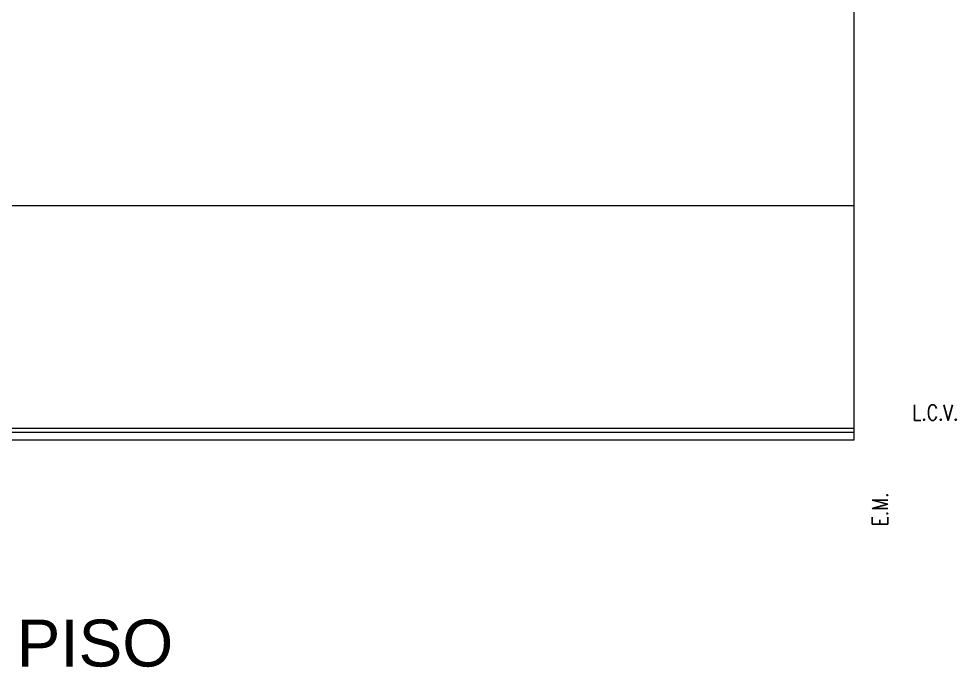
# Model space of a CAD drawing. Header units: millimetres. Extents: x 1578 to 2210, y 899 to 1032.
# Drawn here: x 1737.02 to 1749.02, y 975.7 to 984.09 of the extents above; entities that cross this region are included whole.
import ezdxf

# ---------------------------------------------------------------- set-up
doc = ezdxf.new("R2010")
doc.units = ezdxf.units.MM
for name, color, linetype, lineweight in [('COTAS', 7, 'Continuous', 15), ('MUROS', 1, 'Continuous', 30), ('TRAMAS', 7, 'Continuous', 15), ('UMBRALES', 7, 'Continuous', 18)]:
    doc.layers.add(name, color=color, linetype=linetype, lineweight=lineweight)
doc.styles.add('ROMANS', font='romans', dxfattribs={"height": 0.06})
doc.styles.add('STYLE1', font='ARIAL.TTF')

msp = doc.modelspace()

# ---------------------------------------------------------------- linework, layer by layer
at = {"layer": 'TRAMAS'}
for p, q in [((1747.704, 986.542), (1747.704, 978.702)), ((1747.704, 981.702), (1735.284, 981.702)), ((1741.783, 978.852), (1736.484, 978.852)), ((1747.704, 978.852), (1741.783, 978.852)), ((1741.761, 978.802), (1736.484, 978.802)), ((1747.704, 978.802), (1741.761, 978.802))]:
    msp.add_line(p, q, dxfattribs=at)
at = {"layer": 'UMBRALES'}
for p, q in [((1741.709, 978.702), (1736.484, 978.702)), ((1747.704, 978.702), (1741.709, 978.702))]:
    msp.add_line(p, q, dxfattribs=at)

# ---------------------------------------------------------------- texts
at = {"layer": 'COTAS', "style": 'ROMANS', "width": 0.8}
msp.add_text('L.C.V.', height=0.2, dxfattribs=at).set_placement((1748.453, 978.957))
msp.add_text('E.M.', height=0.2, rotation=90, dxfattribs=at).set_placement((1748.141, 977.602))
at = {"layer": 'MUROS', "color": 0, "style": 'STYLE1'}
msp.add_text('PLANTA 2 , 3 , 4, 5 PISO', height=0.6, dxfattribs=at).set_placement((1729.542, 975.808))

doc.saveas('drawing.dxf')
